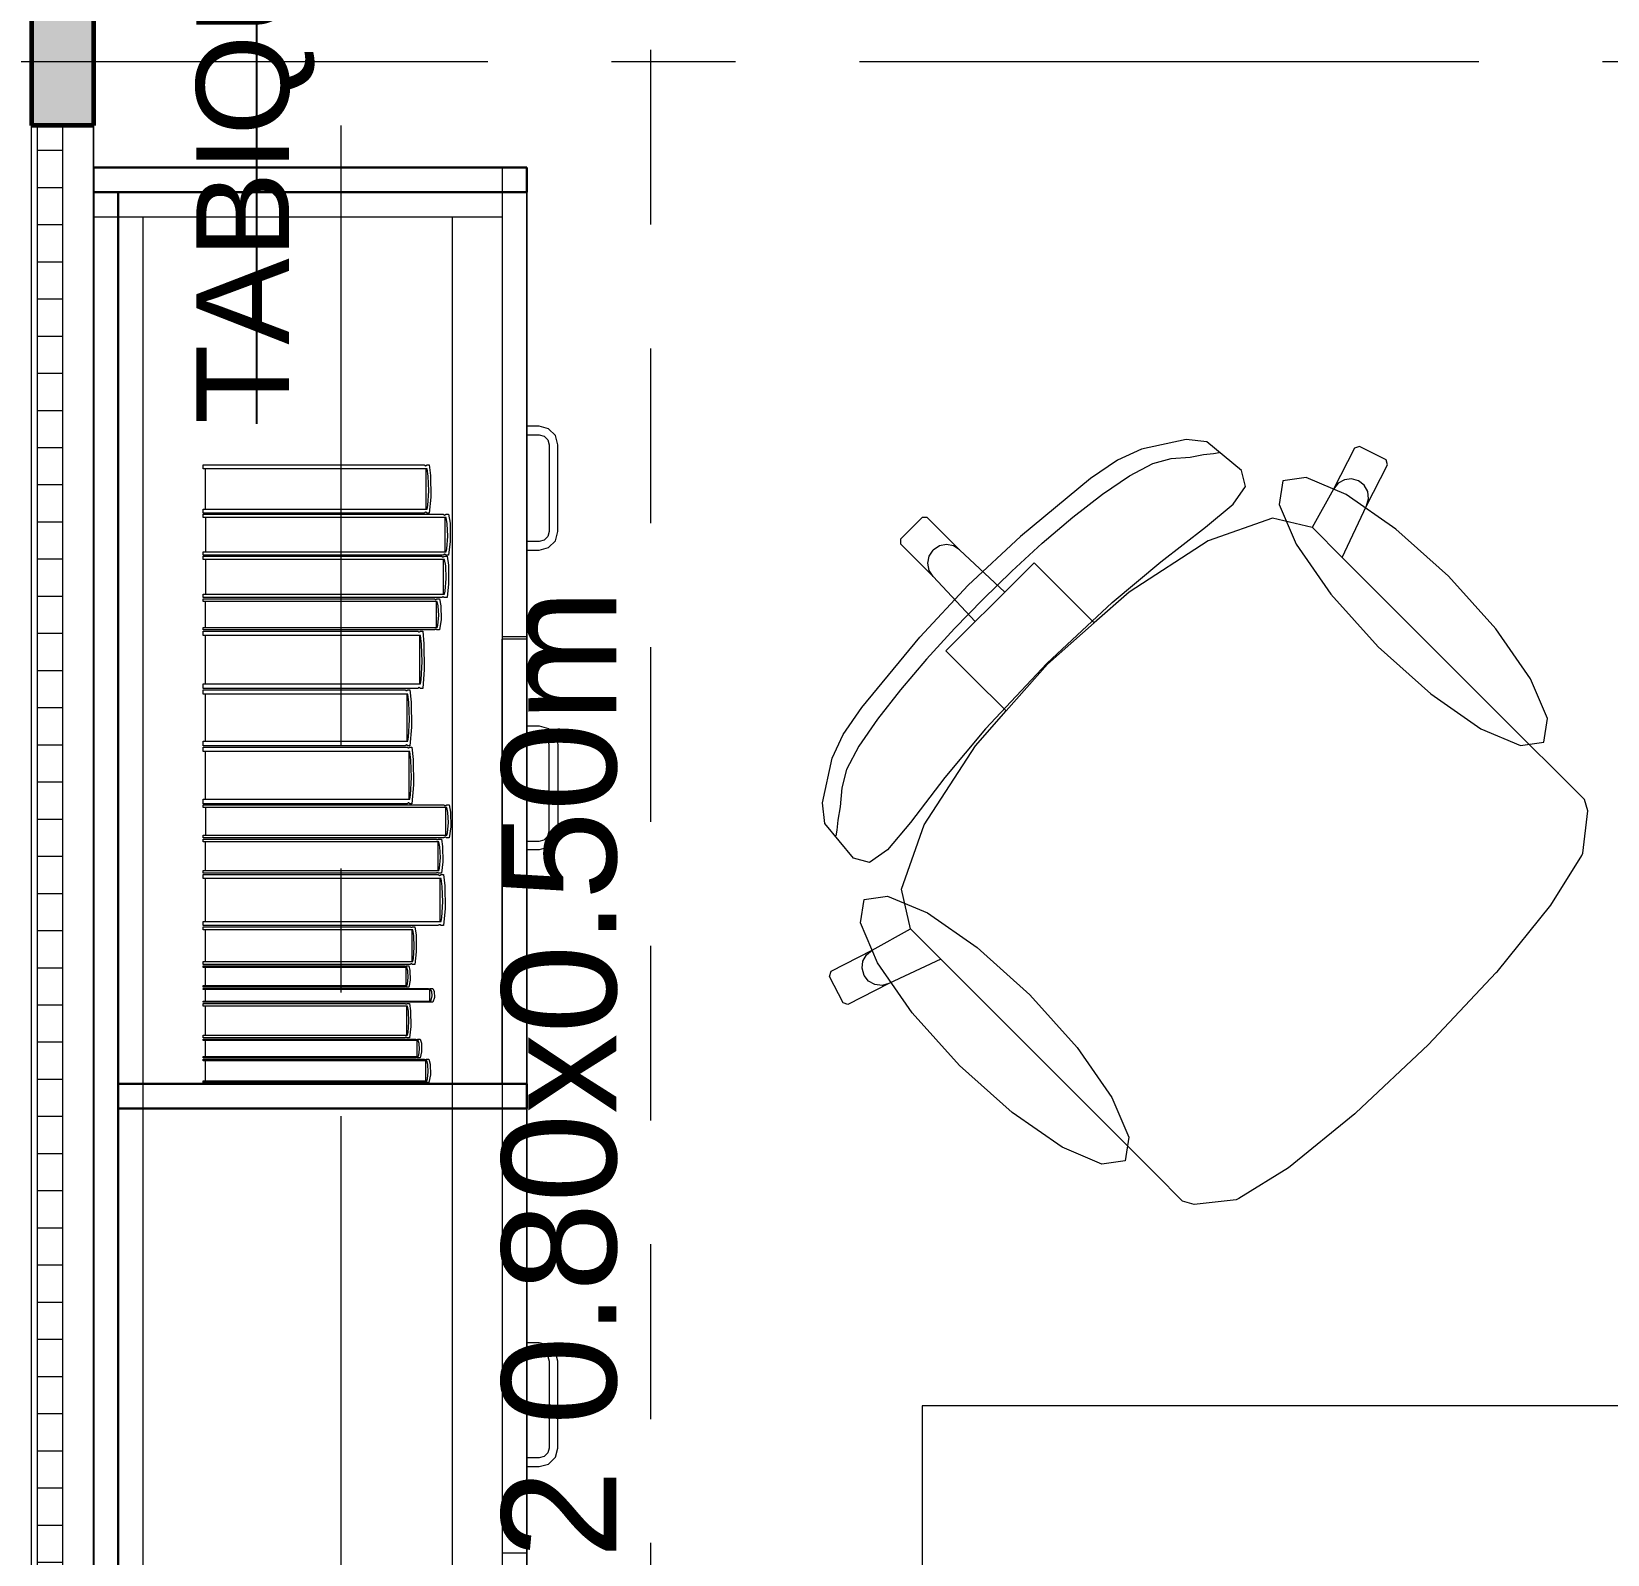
# Model space of a CAD drawing. Header units: inches. Extents: x -19 to 5698, y -728 to 92.
# Drawn here: x 407.07 to 408.342, y 8.796 to 10.026 of the extents above; entities that cross this region are included whole.
import ezdxf

# ---------------------------------------------------------------- set-up
doc = ezdxf.new("R2010")
doc.units = ezdxf.units.IN
doc.header["$MEASUREMENT"] = 0
doc.set_wipeout_variables(frame=1)
for name, pattern in [('Hidden Line', [0.195611, 0.141111, -0.0545]), ('Punto & Raya', [0.65, 0.5, -0.075, 0, -0.075]), ('Wipeout_Contour', [1, 0, -1])]:
    doc.linetypes.add(name, pattern=pattern)
doc.layers.get('0').update_dxf_attribs({"color": 61})
for name, color, linetype in [('02 _ ARQ _ ALB _ Ejes Generales', 251, 'Continuous'), ('02 _ ARQ _ ZON _ Espacio.3D', 7, 'Continuous'), ('08 _ STR _ EXT _ 09 Vigas', 251, 'Continuous'), ('Acabado - Muros', 7, 'Continuous'), ('Interior - Mobiliario', 7, 'Continuous'), ('Marcador - Secciones', 7, 'Continuous'), ('Notas - Etiquetas', 7, 'Continuous')]:
    doc.layers.add(name, color=color, linetype=linetype)
doc.styles.add('Estilo_Generado_4', font='swisse.ttf')
doc.dimstyles.new('Estilo_Generado__8', dxfattribs={"dimtxt": 0.18, "dimasz": 0.0912, "dimexe": 0.18, "dimexo": 0.0625, "dimgap": 0, "dimtad": 0, "dimtih": 1, "dimtoh": 1, "dimdec": 4, "dimzin": 0, "dimdsep": 46, "dimcen": 0.09, "dimadec": 0, "dimazin": 0, "dimtfac": 1, "dimtdec": 4, "dimtmove": 0, "dimatfit": 3, "dimldrblk": 'ARROWHEAD_5', "dimfxl": 1, "dimtolj": 1, "dimtzin": 0, "dimarcsym": 0})

# ---------------------------------------------------------------- blocks, each defined once
blk = doc.blocks.new('ARROWHEAD_5')
at = {"linetype": 'Continuous', "lineweight": 0}
blk.add_hatch(color=0, dxfattribs=at).paths.add_polyline_path([(-1, 0.2679), (0, 0), (-1, -0.2679)])
at = {"color": 0, "linetype": 'Continuous', "lineweight": 0}
blk.add_line((0, 0), (-1, 0), dxfattribs=at)

msp = doc.modelspace()

# ---------------------------------------------------------------- linework, layer by layer
at = {"layer": '02 _ ARQ _ ZON _ Espacio.3D', "color": 254, "linetype": 'Continuous', "lineweight": 0, "flags": 128}
msp.add_lwpolyline([(407.12, 16.5), (407.12, 8.1), (407.5701, 8.1), (407.5701, 7.7), (407.7701, 7.7), (407.7701, 7.3311), (413.6701, 7.3311), (413.6701, 7.7), (414.0701, 7.7), (414.0701, 8.1), (414.5701, 8.1), (414.5701, 7.35), (420.6701, 7.35), (420.6701, 7.7), (421.0701, 7.7), (421.0701, 8.1), (421.4201, 8.1), (421.4199, 11.45), (413.47, 11.4499), (413.47, 16.9), (413.47, 17.35), (407.5701, 17.3493), (407.5701, 16.5)], close=True, dxfattribs=at)
at = {"layer": '08 _ STR _ EXT _ 09 Vigas', "color": 251, "linetype": 'Hidden Line', "lineweight": 13, "true_color": 0x636466}
for p, q in [((407.0701, 7.7), (407.0701, 16.9)), ((407.5701, 7.7), (407.5701, 16.9))]:
    msp.add_line(p, q, dxfattribs=at)
at = {"layer": 'Interior - Mobiliario', "color": 175, "linetype": 'Continuous', "lineweight": 13}
for p, q in [((407.14, 9.8962), (407.45, 9.8962)), ((407.14, 8.4362), (407.14, 9.8962)), ((407.45, 9.8962), (407.45, 8.4362)), ((407.16, 9.8762), (407.41, 9.8762)), ((407.41, 9.8762), (407.45, 9.8762)), ((407.48, 9.7072), (407.47, 9.7072)), ((407.47, 9.7072), (407.47, 9.7002)), ((407.47, 9.7002), (407.48, 9.7002)), ((407.4875, 9.7052), (407.48, 9.7072)), ((407.48, 9.7002), (407.484, 9.6992)), ((407.484, 9.6992), (407.487, 9.6962)), ((407.487, 9.6962), (407.488, 9.6922)), ((407.493, 9.6997), (407.4875, 9.7052)), ((407.495, 9.6922), (407.493, 9.6997)), ((408.0022, 9.6966), (407.9661, 9.6888)), ((408.019, 9.6947), (408.0022, 9.6966)), ((407.488, 9.6922), (407.488, 9.6222)), ((407.495, 9.6222), (407.495, 9.6922)), ((407.9661, 9.6888), (407.9468, 9.6799)), ((408.0055, 9.6823), (408.0162, 9.6843)), ((408.0162, 9.6843), (408.0243, 9.6851)), ((408.0468, 9.6715), (408.019, 9.6947)), ((408.0243, 9.6851), (408.0288, 9.6859)), ((408.1382, 9.6896), (408.1212, 9.6564)), ((408.1422, 9.6909), (408.1382, 9.6896)), ((408.1636, 9.6801), (408.1422, 9.6909)), ((407.2087, 9.6728), (407.2087, 9.676)), ((407.2087, 9.676), (407.3872, 9.676)), ((407.3894, 9.6728), (407.2087, 9.6728)), ((407.2105, 9.6402), (407.2105, 9.6728)), ((407.3872, 9.676), (407.3874, 9.6757)), ((407.3874, 9.6757), (407.3876, 9.6755)), ((407.3876, 9.6755), (407.3879, 9.6754)), ((407.3879, 9.6754), (407.3881, 9.6753)), ((407.3881, 9.6753), (407.3884, 9.6753)), ((407.3884, 9.6753), (407.3887, 9.6754)), ((407.3885, 9.6728), (407.3885, 9.6402)), ((407.3887, 9.6754), (407.3889, 9.6756)), ((407.3889, 9.6756), (407.3891, 9.6758)), ((407.3891, 9.6758), (407.3892, 9.676)), ((407.3892, 9.676), (407.3912, 9.676)), ((407.3902, 9.667), (407.3894, 9.6728)), ((407.3912, 9.676), (407.3922, 9.6674)), ((407.9468, 9.6799), (407.9251, 9.665)), ((407.9565, 9.6672), (407.9753, 9.6772)), ((407.9753, 9.6772), (407.9901, 9.6811)), ((407.9901, 9.6811), (408.0055, 9.6823)), ((408.0502, 9.6586), (408.0468, 9.6715)), ((408.1479, 9.6429), (408.1649, 9.676)), ((408.1649, 9.676), (408.1636, 9.6801)), ((407.3907, 9.6551), (407.3902, 9.667)), ((407.3922, 9.6674), (407.3925, 9.65)), ((407.9251, 9.665), (407.8684, 9.6181)), ((407.9346, 9.6524), (407.9565, 9.6672)), ((408.0402, 9.6443), (408.0502, 9.6586)), ((408.1249, 9.6611), (408.1212, 9.6564)), ((408.13, 9.664), (408.1249, 9.6611)), ((408.1358, 9.6647), (408.13, 9.664)), ((408.1414, 9.6631), (408.1358, 9.6647)), ((408.146, 9.6595), (408.1414, 9.6631)), ((408.1489, 9.6544), (408.146, 9.6595)), ((407.3899, 9.6431), (407.3907, 9.6551)), ((407.3925, 9.65), (407.3912, 9.6371)), ((407.9108, 9.6338), (407.9346, 9.6524)), ((408.0179, 9.6257), (408.0402, 9.6443)), ((408.1212, 9.6564), (408.1039, 9.6254)), ((408.1479, 9.6429), (408.1495, 9.6486)), ((408.1495, 9.6486), (408.1489, 9.6544)), ((407.2087, 9.6371), (407.2087, 9.6402)), ((407.2087, 9.6402), (407.3894, 9.6402)), ((407.3872, 9.6371), (407.2087, 9.6371)), ((407.2087, 9.6335), (407.2087, 9.6361)), ((407.2087, 9.6361), (407.4025, 9.6361)), ((407.4048, 9.6335), (407.2087, 9.6335)), ((407.2107, 9.6058), (407.2107, 9.6335)), ((407.3873, 9.6372), (407.3872, 9.6371)), ((407.3876, 9.6375), (407.3873, 9.6372)), ((407.3878, 9.6376), (407.3876, 9.6375)), ((407.3881, 9.6377), (407.3878, 9.6376)), ((407.3883, 9.6377), (407.3881, 9.6377)), ((407.3886, 9.6377), (407.3883, 9.6377)), ((407.3889, 9.6375), (407.3886, 9.6377)), ((407.3891, 9.6373), (407.3889, 9.6375)), ((407.3892, 9.6371), (407.3891, 9.6373)), ((407.3912, 9.6371), (407.3892, 9.6371)), ((407.3894, 9.6402), (407.3899, 9.6431)), ((407.4025, 9.6361), (407.4026, 9.6359)), ((407.4026, 9.6359), (407.4029, 9.6357)), ((407.4029, 9.6357), (407.4032, 9.6356)), ((407.4032, 9.6356), (407.4034, 9.6355)), ((407.4034, 9.6355), (407.4037, 9.6355)), ((407.4037, 9.6355), (407.404, 9.6356)), ((407.4038, 9.6335), (407.4038, 9.6058)), ((407.404, 9.6356), (407.4043, 9.6358)), ((407.4043, 9.6358), (407.4045, 9.636)), ((407.4045, 9.636), (407.4047, 9.6361)), ((407.4047, 9.6361), (407.4068, 9.6361)), ((407.4057, 9.6285), (407.4048, 9.6335)), ((407.4068, 9.6361), (407.4079, 9.6289)), ((407.789, 9.6334), (407.7804, 9.6248)), ((407.7932, 9.6334), (407.789, 9.6334)), ((407.8193, 9.6073), (407.7932, 9.6334)), ((407.8861, 9.6127), (407.9108, 9.6338)), ((408.0719, 9.6329), (408.02, 9.6146)), ((408.1039, 9.6254), (408.0719, 9.6329)), ((408.1283, 9.6012), (408.1479, 9.6429)), ((407.4062, 9.6184), (407.4057, 9.6285)), ((407.4079, 9.6289), (407.4081, 9.6142)), ((407.488, 9.6222), (407.487, 9.6182)), ((407.493, 9.6147), (407.495, 9.6222)), ((407.7719, 9.6163), (407.7804, 9.6248)), ((407.9818, 9.5978), (408.0179, 9.6257)), ((408.1041, 9.6254), (408.1039, 9.6254)), ((408.1041, 9.6254), (408.1283, 9.6012)), ((407.4048, 9.6058), (407.4054, 9.6083)), ((407.4054, 9.6083), (407.4062, 9.6184)), ((407.4081, 9.6142), (407.4068, 9.6032)), ((407.48, 9.6142), (407.47, 9.6142)), ((407.47, 9.6142), (407.47, 9.6072)), ((407.47, 9.6072), (407.48, 9.6072)), ((407.484, 9.6153), (407.48, 9.6142)), ((407.48, 9.6072), (407.4875, 9.6092)), ((407.487, 9.6182), (407.484, 9.6153)), ((407.4875, 9.6092), (407.493, 9.6147)), ((407.7719, 9.612), (407.7719, 9.6163)), ((407.798, 9.5859), (407.7719, 9.612)), ((407.7948, 9.6023), (407.7981, 9.6072)), ((407.803, 9.6105), (407.7981, 9.6072)), ((407.8087, 9.6116), (407.803, 9.6105)), ((407.8145, 9.6105), (407.8087, 9.6116)), ((407.8193, 9.6073), (407.8145, 9.6105)), ((407.8558, 9.5733), (407.8193, 9.6073)), ((407.8684, 9.6181), (407.8262, 9.579)), ((407.8614, 9.5901), (407.8861, 9.6127)), ((408.02, 9.6146), (407.9561, 9.5732)), ((407.2087, 9.6032), (407.2087, 9.6058)), ((407.2087, 9.6058), (407.4048, 9.6058)), ((407.4025, 9.6032), (407.2087, 9.6032)), ((407.2087, 9.5995), (407.2087, 9.6022)), ((407.2087, 9.6022), (407.4012, 9.6022)), ((407.4035, 9.5995), (407.2087, 9.5995)), ((407.2107, 9.5715), (407.2107, 9.5995)), ((407.4012, 9.6022), (407.4013, 9.602)), ((407.4013, 9.602), (407.4016, 9.6018)), ((407.4016, 9.6018), (407.4019, 9.6017)), ((407.4019, 9.6017), (407.4022, 9.6017)), ((407.4022, 9.6017), (407.4024, 9.6017)), ((407.4024, 9.6017), (407.4027, 9.6017)), ((407.4026, 9.6033), (407.4025, 9.6032)), ((407.4025, 9.5995), (407.4025, 9.5715)), ((407.4028, 9.6035), (407.4026, 9.6033)), ((407.4027, 9.6017), (407.403, 9.6019)), ((407.4031, 9.6037), (407.4028, 9.6035)), ((407.403, 9.6019), (407.4033, 9.6021)), ((407.4034, 9.6038), (407.4031, 9.6037)), ((407.4033, 9.6021), (407.4034, 9.6022)), ((407.4037, 9.6038), (407.4034, 9.6038)), ((407.4034, 9.6022), (407.4055, 9.6022)), ((407.4044, 9.5945), (407.4035, 9.5995)), ((407.404, 9.6037), (407.4037, 9.6038)), ((407.4042, 9.6036), (407.404, 9.6037)), ((407.4045, 9.6034), (407.4042, 9.6036)), ((407.4049, 9.5843), (407.4044, 9.5945)), ((407.4047, 9.6032), (407.4045, 9.6034)), ((407.4068, 9.6032), (407.4047, 9.6032)), ((407.4055, 9.6022), (407.4066, 9.5949)), ((407.4066, 9.5949), (407.4068, 9.58)), ((407.7936, 9.5965), (407.7948, 9.6023)), ((407.7947, 9.5908), (407.7936, 9.5965)), ((407.8795, 9.5969), (407.8558, 9.5733)), ((407.9006, 9.5758), (407.8795, 9.5969)), ((407.9425, 9.565), (407.9818, 9.5978)), ((408.2762, 9.4533), (408.1283, 9.6012)), ((407.4041, 9.574), (407.4049, 9.5843)), ((407.798, 9.5859), (407.7947, 9.5908)), ((407.832, 9.5494), (407.798, 9.5859)), ((407.838, 9.5673), (407.8614, 9.5901)), ((407.2087, 9.5688), (407.2087, 9.5715)), ((407.2087, 9.5715), (407.4035, 9.5715)), ((407.4012, 9.5688), (407.2087, 9.5688)), ((407.4013, 9.5689), (407.4012, 9.5688)), ((407.4015, 9.5691), (407.4013, 9.5689)), ((407.4018, 9.5693), (407.4015, 9.5691)), ((407.4021, 9.5694), (407.4018, 9.5693)), ((407.4024, 9.5694), (407.4021, 9.5694)), ((407.4027, 9.5693), (407.4024, 9.5694)), ((407.4029, 9.5692), (407.4027, 9.5693)), ((407.4032, 9.569), (407.4029, 9.5692)), ((407.4034, 9.5688), (407.4032, 9.569)), ((407.4055, 9.5688), (407.4034, 9.5688)), ((407.4035, 9.5715), (407.4041, 9.574)), ((407.4068, 9.58), (407.4055, 9.5688)), ((407.7871, 9.5368), (407.8262, 9.579)), ((407.8558, 9.5733), (407.8439, 9.5614)), ((407.928, 9.5484), (407.9006, 9.5758)), ((407.9561, 9.5732), (407.928, 9.5484)), ((407.2087, 9.5658), (407.2087, 9.5678)), ((407.2087, 9.5678), (407.3953, 9.5678)), ((407.3975, 9.5658), (407.2087, 9.5658)), ((407.2106, 9.5448), (407.2106, 9.5658)), ((407.3953, 9.5678), (407.3954, 9.5677)), ((407.3954, 9.5677), (407.3957, 9.5675)), ((407.3957, 9.5675), (407.3959, 9.5674)), ((407.3959, 9.5674), (407.3962, 9.5674)), ((407.3962, 9.5674), (407.3965, 9.5674)), ((407.3965, 9.5674), (407.3968, 9.5675)), ((407.3966, 9.5658), (407.3966, 9.5448)), ((407.3968, 9.5675), (407.397, 9.5676)), ((407.397, 9.5676), (407.3973, 9.5677)), ((407.3973, 9.5677), (407.3974, 9.5678)), ((407.3974, 9.5678), (407.3995, 9.5678)), ((407.3984, 9.5621), (407.3975, 9.5658)), ((407.3989, 9.5543), (407.3984, 9.5621)), ((407.3995, 9.5678), (407.4005, 9.5623)), ((407.4005, 9.5623), (407.4007, 9.5511)), ((407.838, 9.5673), (407.8152, 9.5438)), ((407.832, 9.5494), (407.8439, 9.5614)), ((407.8897, 9.5156), (407.9425, 9.565)), ((407.2087, 9.5428), (407.2087, 9.5448)), ((407.2087, 9.5448), (407.3975, 9.5448)), ((407.3953, 9.5428), (407.2087, 9.5428)), ((407.3954, 9.5429), (407.3953, 9.5428)), ((407.3956, 9.543), (407.3954, 9.5429)), ((407.3959, 9.5431), (407.3956, 9.543)), ((407.3962, 9.5432), (407.3959, 9.5431)), ((407.3964, 9.5432), (407.3962, 9.5432)), ((407.3967, 9.5431), (407.3964, 9.5432)), ((407.397, 9.543), (407.3967, 9.5431)), ((407.3972, 9.5429), (407.397, 9.543)), ((407.3974, 9.5428), (407.3972, 9.5429)), ((407.3995, 9.5428), (407.3974, 9.5428)), ((407.3975, 9.5448), (407.3981, 9.5467)), ((407.3981, 9.5467), (407.3989, 9.5543)), ((407.4007, 9.5511), (407.3995, 9.5428)), ((407.8152, 9.5438), (407.7926, 9.5192)), ((407.8083, 9.5258), (407.832, 9.5494)), ((407.928, 9.5484), (407.8902, 9.5151)), ((407.2087, 9.5381), (407.2087, 9.5418)), ((407.2087, 9.5418), (407.382, 9.5418)), ((407.3841, 9.5381), (407.2087, 9.5381)), ((407.2105, 9.4992), (407.2105, 9.5381)), ((407.382, 9.5418), (407.3821, 9.5415)), ((407.3821, 9.5415), (407.3824, 9.5412)), ((407.3824, 9.5412), (407.3826, 9.5411)), ((407.3826, 9.5411), (407.3829, 9.541)), ((407.3829, 9.541), (407.3831, 9.541)), ((407.3831, 9.541), (407.3834, 9.5411)), ((407.3832, 9.5381), (407.3832, 9.4992)), ((407.3834, 9.5411), (407.3836, 9.5413)), ((407.3836, 9.5413), (407.3839, 9.5416)), ((407.3839, 9.5416), (407.384, 9.5418)), ((407.384, 9.5418), (407.3859, 9.5418)), ((407.3849, 9.5311), (407.3841, 9.5381)), ((407.3854, 9.5169), (407.3849, 9.5311)), ((407.3859, 9.5418), (407.3869, 9.5316)), ((407.3869, 9.5316), (407.3871, 9.5109)), ((407.47, 9.5372), (407.45, 9.5372)), ((407.47, 9.5352), (407.45, 9.5352)), ((407.7403, 9.4801), (407.7871, 9.5368)), ((407.7926, 9.5192), (407.7715, 9.4944)), ((407.8295, 9.5046), (407.8083, 9.5258)), ((407.3846, 9.5027), (407.3854, 9.5169)), ((407.3871, 9.5109), (407.3859, 9.4954)), ((407.8568, 9.4773), (407.8295, 9.5046)), ((407.8897, 9.5156), (407.8402, 9.4628)), ((407.8568, 9.4773), (407.8902, 9.5151)), ((407.2087, 9.4954), (407.2087, 9.4992)), ((407.2087, 9.4992), (407.3841, 9.4992)), ((407.382, 9.4954), (407.2087, 9.4954)), ((407.2087, 9.4908), (407.2087, 9.4944)), ((407.2087, 9.4944), (407.372, 9.4944)), ((407.372, 9.4944), (407.3721, 9.4942)), ((407.3721, 9.4942), (407.3723, 9.4939)), ((407.3723, 9.4939), (407.3725, 9.4938)), ((407.3725, 9.4938), (407.3728, 9.4937)), ((407.3728, 9.4937), (407.373, 9.4937)), ((407.373, 9.4937), (407.3733, 9.4938)), ((407.3733, 9.4938), (407.3735, 9.494)), ((407.3735, 9.494), (407.3737, 9.4943)), ((407.3737, 9.4943), (407.3738, 9.4944)), ((407.3738, 9.4944), (407.3756, 9.4944)), ((407.3756, 9.4944), (407.3765, 9.4845)), ((407.3821, 9.4956), (407.382, 9.4954)), ((407.3823, 9.4959), (407.3821, 9.4956)), ((407.3826, 9.4961), (407.3823, 9.4959)), ((407.3828, 9.4962), (407.3826, 9.4961)), ((407.3831, 9.4962), (407.3828, 9.4962)), ((407.3833, 9.4961), (407.3831, 9.4962)), ((407.3836, 9.496), (407.3833, 9.4961)), ((407.3838, 9.4957), (407.3836, 9.496)), ((407.384, 9.4954), (407.3838, 9.4957)), ((407.3859, 9.4954), (407.384, 9.4954)), ((407.3841, 9.4992), (407.3846, 9.5027)), ((407.7715, 9.4944), (407.7529, 9.4706)), ((407.3739, 9.4908), (407.2087, 9.4908)), ((407.2104, 9.4528), (407.2104, 9.4908)), ((407.3731, 9.4908), (407.3731, 9.4528)), ((407.3747, 9.484), (407.3739, 9.4908)), ((407.3751, 9.4701), (407.3747, 9.484)), ((407.3765, 9.4845), (407.3767, 9.4643)), ((407.7254, 9.4584), (407.7403, 9.4801)), ((407.3744, 9.4562), (407.3751, 9.4701)), ((407.7529, 9.4706), (407.738, 9.4488)), ((407.8321, 9.4491), (407.8568, 9.4773)), ((407.3739, 9.4528), (407.3744, 9.4562)), ((407.3767, 9.4643), (407.3756, 9.4492)), ((407.47, 9.4652), (407.48, 9.4652)), ((407.47, 9.4582), (407.47, 9.4652)), ((407.48, 9.4582), (407.47, 9.4582)), ((407.48, 9.4652), (407.4875, 9.4632)), ((407.484, 9.4572), (407.48, 9.4582)), ((407.487, 9.4542), (407.484, 9.4572)), ((407.488, 9.4502), (407.487, 9.4542)), ((407.4875, 9.4632), (407.493, 9.4577)), ((407.493, 9.4577), (407.495, 9.4502)), ((407.7164, 9.4392), (407.7254, 9.4584)), ((407.8402, 9.4628), (407.8075, 9.4235)), ((407.2087, 9.4492), (407.2087, 9.4528)), ((407.2087, 9.4528), (407.3739, 9.4528)), ((407.372, 9.4492), (407.2087, 9.4492)), ((407.2087, 9.4445), (407.2087, 9.4482)), ((407.2087, 9.4482), (407.3735, 9.4482)), ((407.3755, 9.4445), (407.2087, 9.4445)), ((407.2104, 9.4061), (407.2104, 9.4445)), ((407.3723, 9.4496), (407.372, 9.4493)), ((407.372, 9.4493), (407.372, 9.4492)), ((407.3725, 9.4498), (407.3723, 9.4496)), ((407.3727, 9.4499), (407.3725, 9.4498)), ((407.373, 9.4499), (407.3727, 9.4499)), ((407.3732, 9.4498), (407.373, 9.4499)), ((407.3735, 9.4497), (407.3732, 9.4498)), ((407.3737, 9.4494), (407.3735, 9.4497)), ((407.3735, 9.4482), (407.3736, 9.4479)), ((407.3736, 9.4479), (407.3738, 9.4477)), ((407.3738, 9.4492), (407.3737, 9.4494)), ((407.3756, 9.4492), (407.3738, 9.4492)), ((407.3738, 9.4477), (407.3741, 9.4475)), ((407.3741, 9.4475), (407.3743, 9.4474)), ((407.3743, 9.4474), (407.3746, 9.4474)), ((407.3746, 9.4474), (407.3748, 9.4475)), ((407.3747, 9.4445), (407.3747, 9.4061)), ((407.3748, 9.4475), (407.375, 9.4477)), ((407.375, 9.4477), (407.3753, 9.448)), ((407.3753, 9.448), (407.3754, 9.4482)), ((407.3754, 9.4482), (407.3772, 9.4482)), ((407.3763, 9.4377), (407.3755, 9.4445)), ((407.3772, 9.4482), (407.3781, 9.4381)), ((407.488, 9.3802), (407.488, 9.4502)), ((407.495, 9.4502), (407.495, 9.3802)), ((407.738, 9.4488), (407.7281, 9.43)), ((407.7907, 9.3853), (407.8321, 9.4491)), ((408.3017, 9.4278), (408.2762, 9.4533)), ((407.3767, 9.4236), (407.3763, 9.4377)), ((407.3781, 9.4381), (407.3783, 9.4177)), ((407.7087, 9.4031), (407.7164, 9.4392)), ((407.7281, 9.43), (407.7242, 9.4152)), ((407.376, 9.4096), (407.3767, 9.4236)), ((407.3783, 9.4177), (407.3772, 9.4024)), ((407.8075, 9.4235), (407.7796, 9.3873)), ((408.3237, 9.4058), (408.3017, 9.4278)), ((407.2087, 9.4024), (407.2087, 9.4061)), ((407.2087, 9.4061), (407.3755, 9.4061)), ((407.3736, 9.4026), (407.3735, 9.4024)), ((407.3738, 9.4029), (407.3736, 9.4026)), ((407.374, 9.4031), (407.3738, 9.4029)), ((407.3743, 9.4032), (407.374, 9.4031)), ((407.3745, 9.4032), (407.3743, 9.4032)), ((407.3748, 9.4031), (407.3745, 9.4032)), ((407.375, 9.4029), (407.3748, 9.4031)), ((407.3752, 9.4027), (407.375, 9.4029)), ((407.3754, 9.4024), (407.3752, 9.4027)), ((407.3755, 9.4061), (407.376, 9.4096)), ((407.7105, 9.3863), (407.7087, 9.4031)), ((407.7242, 9.4152), (407.723, 9.3998)), ((408.3265, 9.3966), (408.3237, 9.4058)), ((407.3735, 9.4024), (407.2087, 9.4024)), ((407.2087, 9.3993), (407.2087, 9.4014)), ((407.2087, 9.4014), (407.4029, 9.4014)), ((407.4053, 9.3993), (407.2087, 9.3993)), ((407.2107, 9.377), (407.2107, 9.3993)), ((407.3772, 9.4024), (407.3754, 9.4024)), ((407.4029, 9.4014), (407.4031, 9.4013)), ((407.4031, 9.4013), (407.4033, 9.4011)), ((407.4033, 9.4011), (407.4036, 9.401)), ((407.4036, 9.401), (407.4039, 9.401)), ((407.4039, 9.401), (407.4042, 9.401)), ((407.4042, 9.401), (407.4045, 9.4011)), ((407.4043, 9.3993), (407.4043, 9.377)), ((407.4045, 9.4011), (407.4048, 9.4012)), ((407.4048, 9.4012), (407.405, 9.4013)), ((407.405, 9.4013), (407.4051, 9.4014)), ((407.4051, 9.4014), (407.4073, 9.4014)), ((407.4062, 9.3953), (407.4053, 9.3993)), ((407.4067, 9.3872), (407.4062, 9.3953)), ((407.4073, 9.4014), (407.4084, 9.3956)), ((407.4084, 9.3956), (407.4086, 9.3837)), ((407.723, 9.3998), (407.721, 9.3891)), ((408.3225, 9.3626), (408.3265, 9.3966)), ((407.4053, 9.377), (407.4059, 9.379)), ((407.4059, 9.379), (407.4067, 9.3872)), ((407.4086, 9.3837), (407.4073, 9.3749)), ((407.487, 9.3762), (407.488, 9.3802)), ((407.495, 9.3802), (407.493, 9.3727)), ((407.7337, 9.3584), (407.7105, 9.3863)), ((407.7202, 9.381), (407.7194, 9.3765)), ((407.721, 9.3891), (407.7202, 9.381)), ((407.7796, 9.3873), (407.761, 9.3651)), ((407.7724, 9.3333), (407.7907, 9.3853)), ((407.2087, 9.3749), (407.2087, 9.377)), ((407.2087, 9.377), (407.4053, 9.377)), ((407.4029, 9.3749), (407.2087, 9.3749)), ((407.2087, 9.3717), (407.2087, 9.3739)), ((407.2087, 9.3739), (407.3966, 9.3739)), ((407.3989, 9.3717), (407.2087, 9.3717)), ((407.2106, 9.3484), (407.2106, 9.3717)), ((407.3966, 9.3739), (407.3968, 9.3737)), ((407.3968, 9.3737), (407.397, 9.3736)), ((407.397, 9.3736), (407.3973, 9.3735)), ((407.3973, 9.3735), (407.3976, 9.3734)), ((407.3976, 9.3734), (407.3979, 9.3734)), ((407.3979, 9.3734), (407.3982, 9.3735)), ((407.398, 9.3717), (407.398, 9.3484)), ((407.3982, 9.3735), (407.3984, 9.3736)), ((407.3984, 9.3736), (407.3987, 9.3738)), ((407.3987, 9.3738), (407.3988, 9.3739)), ((407.3988, 9.3739), (407.4009, 9.3739)), ((407.3998, 9.3675), (407.3989, 9.3717)), ((407.4003, 9.359), (407.3998, 9.3675)), ((407.4009, 9.3739), (407.4019, 9.3678)), ((407.4019, 9.3678), (407.4021, 9.3554)), ((407.403, 9.375), (407.4029, 9.3749)), ((407.4033, 9.3751), (407.403, 9.375)), ((407.4035, 9.3752), (407.4033, 9.3751)), ((407.4038, 9.3753), (407.4035, 9.3752)), ((407.4041, 9.3753), (407.4038, 9.3753)), ((407.4044, 9.3753), (407.4041, 9.3753)), ((407.4047, 9.3752), (407.4044, 9.3753)), ((407.4049, 9.375), (407.4047, 9.3752)), ((407.4051, 9.3749), (407.4049, 9.375)), ((407.4073, 9.3749), (407.4051, 9.3749)), ((407.47, 9.3722), (407.48, 9.3722)), ((407.47, 9.3652), (407.47, 9.3722)), ((407.48, 9.3652), (407.47, 9.3652)), ((407.48, 9.3722), (407.484, 9.3733)), ((407.4875, 9.3672), (407.48, 9.3652)), ((407.484, 9.3733), (407.487, 9.3762)), ((407.493, 9.3727), (407.4875, 9.3672)), ((407.761, 9.3651), (407.7466, 9.355)), ((407.3995, 9.3505), (407.4003, 9.359)), ((407.4021, 9.3554), (407.4009, 9.3462)), ((407.7466, 9.355), (407.7337, 9.3584)), ((408.2967, 9.3205), (408.3216, 9.3605)), ((408.3216, 9.3605), (408.3225, 9.3626)), ((407.2087, 9.3462), (407.2087, 9.3484)), ((407.2087, 9.3484), (407.3989, 9.3484)), ((407.3966, 9.3462), (407.2087, 9.3462)), ((407.2087, 9.3419), (407.2087, 9.3452)), ((407.2087, 9.3452), (407.3984, 9.3452)), ((407.4008, 9.3419), (407.2087, 9.3419)), ((407.2106, 9.3074), (407.2106, 9.3419)), ((407.3967, 9.3463), (407.3966, 9.3462)), ((407.397, 9.3465), (407.3967, 9.3463)), ((407.3973, 9.3466), (407.397, 9.3465)), ((407.3975, 9.3467), (407.3973, 9.3466)), ((407.3978, 9.3467), (407.3975, 9.3467)), ((407.3981, 9.3466), (407.3978, 9.3467)), ((407.3984, 9.3465), (407.3981, 9.3466)), ((407.3986, 9.3463), (407.3984, 9.3465)), ((407.3984, 9.3452), (407.3986, 9.345)), ((407.3988, 9.3462), (407.3986, 9.3463)), ((407.3986, 9.345), (407.3988, 9.3447)), ((407.4009, 9.3462), (407.3988, 9.3462)), ((407.3988, 9.3447), (407.3991, 9.3446)), ((407.3989, 9.3484), (407.3995, 9.3505)), ((407.3991, 9.3446), (407.3994, 9.3445)), ((407.3994, 9.3445), (407.3997, 9.3445)), ((407.3997, 9.3445), (407.4, 9.3446)), ((407.3998, 9.3419), (407.3998, 9.3074)), ((407.4, 9.3446), (407.4002, 9.3448)), ((407.4002, 9.3448), (407.4005, 9.345)), ((407.4005, 9.345), (407.4006, 9.3452)), ((407.4006, 9.3452), (407.4027, 9.3452)), ((407.4016, 9.3357), (407.4008, 9.3419)), ((407.4027, 9.3452), (407.4038, 9.3362)), ((407.4021, 9.3231), (407.4016, 9.3357)), ((407.4038, 9.3362), (407.404, 9.3178)), ((407.7798, 9.3014), (407.7724, 9.3333)), ((407.4013, 9.3105), (407.4021, 9.3231)), ((407.404, 9.3178), (407.4027, 9.3041)), ((408.2532, 9.2668), (408.2967, 9.3205)), ((407.2087, 9.3041), (407.2087, 9.3074)), ((407.2087, 9.3074), (407.4008, 9.3074)), ((407.3984, 9.3041), (407.2087, 9.3041)), ((407.2087, 9.3006), (407.2087, 9.3031)), ((407.2087, 9.3031), (407.3758, 9.3031)), ((407.3758, 9.3031), (407.376, 9.3029)), ((407.376, 9.3029), (407.3762, 9.3027)), ((407.3762, 9.3027), (407.3764, 9.3026)), ((407.3764, 9.3026), (407.3767, 9.3026)), ((407.3767, 9.3026), (407.3769, 9.3026)), ((407.3769, 9.3026), (407.3772, 9.3026)), ((407.3772, 9.3026), (407.3774, 9.3028)), ((407.3774, 9.3028), (407.3776, 9.3029)), ((407.3776, 9.3029), (407.3777, 9.3031)), ((407.3777, 9.3031), (407.3796, 9.3031)), ((407.3796, 9.3031), (407.3805, 9.2964)), ((407.3985, 9.3042), (407.3984, 9.3041)), ((407.3988, 9.3045), (407.3985, 9.3042)), ((407.3991, 9.3046), (407.3988, 9.3045)), ((407.3993, 9.3047), (407.3991, 9.3046)), ((407.3996, 9.3047), (407.3993, 9.3047)), ((407.3999, 9.3047), (407.3996, 9.3047)), ((407.4002, 9.3045), (407.3999, 9.3047)), ((407.4004, 9.3043), (407.4002, 9.3045)), ((407.4006, 9.3041), (407.4004, 9.3043)), ((407.4027, 9.3041), (407.4006, 9.3041)), ((407.4008, 9.3074), (407.4013, 9.3105)), ((407.7488, 9.2841), (407.7798, 9.3014)), ((407.7799, 9.3012), (407.7798, 9.3014)), ((407.7799, 9.3012), (407.8041, 9.2769)), ((407.3779, 9.3006), (407.2087, 9.3006)), ((407.2104, 9.275), (407.2104, 9.3006)), ((407.377, 9.3006), (407.377, 9.275)), ((407.3787, 9.2961), (407.3779, 9.3006)), ((407.3791, 9.2867), (407.3787, 9.2961)), ((407.3805, 9.2964), (407.3807, 9.2827)), ((407.3779, 9.275), (407.3784, 9.2773)), ((407.3784, 9.2773), (407.3791, 9.2867)), ((407.3807, 9.2827), (407.3796, 9.2726)), ((407.7157, 9.2671), (407.7488, 9.2841)), ((407.7413, 9.2753), (407.7442, 9.2804)), ((407.7442, 9.2804), (407.7488, 9.2841)), ((407.8041, 9.2769), (407.7623, 9.2573)), ((407.952, 9.1291), (407.8041, 9.2769)), ((407.2087, 9.2726), (407.2087, 9.275)), ((407.2087, 9.275), (407.3779, 9.275)), ((407.3758, 9.2726), (407.2087, 9.2726)), ((407.2087, 9.2702), (407.2087, 9.2716)), ((407.2087, 9.2716), (407.3711, 9.2716)), ((407.3731, 9.2702), (407.2087, 9.2702)), ((407.2104, 9.2556), (407.2104, 9.2702)), ((407.3711, 9.2716), (407.3712, 9.2715)), ((407.3712, 9.2715), (407.3714, 9.2714)), ((407.3714, 9.2714), (407.3717, 9.2713)), ((407.3717, 9.2713), (407.3719, 9.2713)), ((407.3719, 9.2713), (407.3721, 9.2713)), ((407.3721, 9.2713), (407.3724, 9.2713)), ((407.3722, 9.2702), (407.3722, 9.2556)), ((407.3724, 9.2713), (407.3726, 9.2714)), ((407.3726, 9.2714), (407.3728, 9.2715)), ((407.3728, 9.2715), (407.3729, 9.2716)), ((407.3729, 9.2716), (407.3747, 9.2716)), ((407.3738, 9.2676), (407.3731, 9.2702)), ((407.3742, 9.2622), (407.3738, 9.2676)), ((407.3747, 9.2716), (407.3756, 9.2677)), ((407.3756, 9.2677), (407.3758, 9.26)), ((407.3759, 9.2727), (407.3758, 9.2726)), ((407.3761, 9.2729), (407.3759, 9.2727)), ((407.3764, 9.273), (407.3761, 9.2729)), ((407.3766, 9.2731), (407.3764, 9.273)), ((407.3769, 9.2731), (407.3766, 9.2731)), ((407.3771, 9.273), (407.3769, 9.2731)), ((407.3774, 9.2729), (407.3771, 9.273)), ((407.3776, 9.2727), (407.3774, 9.2729)), ((407.3777, 9.2726), (407.3776, 9.2727)), ((407.3796, 9.2726), (407.3777, 9.2726)), ((407.7144, 9.263), (407.7157, 9.2671)), ((407.7252, 9.2417), (407.7144, 9.263)), ((407.7406, 9.2695), (407.7413, 9.2753)), ((407.7422, 9.2638), (407.7406, 9.2695)), ((407.7458, 9.2592), (407.7422, 9.2638)), ((408.1976, 9.2076), (408.2525, 9.266)), ((408.2525, 9.266), (408.2532, 9.2668)), ((407.2087, 9.2542), (407.2087, 9.2556)), ((407.2087, 9.2556), (407.3731, 9.2556)), ((407.3711, 9.2542), (407.2087, 9.2542)), ((407.2087, 9.2523), (407.2087, 9.2532)), ((407.2087, 9.2532), (407.39, 9.2532)), ((407.3922, 9.2523), (407.2087, 9.2523)), ((407.2106, 9.2431), (407.2106, 9.2523)), ((407.3712, 9.2543), (407.3711, 9.2542)), ((407.3714, 9.2544), (407.3712, 9.2543)), ((407.3716, 9.2544), (407.3714, 9.2544)), ((407.3718, 9.2545), (407.3716, 9.2544)), ((407.3721, 9.2545), (407.3718, 9.2545)), ((407.3723, 9.2545), (407.3721, 9.2545)), ((407.3726, 9.2544), (407.3723, 9.2545)), ((407.3728, 9.2543), (407.3726, 9.2544)), ((407.3729, 9.2542), (407.3728, 9.2543)), ((407.3747, 9.2542), (407.3729, 9.2542)), ((407.3731, 9.2556), (407.3735, 9.2569)), ((407.3735, 9.2569), (407.3742, 9.2622)), ((407.3758, 9.26), (407.3747, 9.2542)), ((407.39, 9.2532), (407.3902, 9.2531)), ((407.3902, 9.2531), (407.3904, 9.2531)), ((407.3904, 9.2531), (407.3907, 9.253)), ((407.3907, 9.253), (407.3909, 9.253)), ((407.3909, 9.253), (407.3912, 9.253)), ((407.3912, 9.253), (407.3915, 9.253)), ((407.3913, 9.2523), (407.3913, 9.2431)), ((407.3915, 9.253), (407.3917, 9.2531)), ((407.3917, 9.2531), (407.392, 9.2531)), ((407.392, 9.2531), (407.3921, 9.2532)), ((407.3921, 9.2532), (407.3941, 9.2532)), ((407.3931, 9.2507), (407.3922, 9.2523)), ((407.3936, 9.2473), (407.3931, 9.2507)), ((407.3941, 9.2532), (407.3951, 9.2508)), ((407.3951, 9.2508), (407.3953, 9.2459)), ((407.7623, 9.2573), (407.7292, 9.2404)), ((407.7509, 9.2564), (407.7458, 9.2592)), ((407.7567, 9.2557), (407.7509, 9.2564)), ((407.7623, 9.2573), (407.7567, 9.2557)), ((407.2087, 9.2422), (407.2087, 9.2431)), ((407.2087, 9.2431), (407.3922, 9.2431)), ((407.39, 9.2422), (407.2087, 9.2422)), ((407.2087, 9.2389), (407.2087, 9.2412)), ((407.2087, 9.2412), (407.3715, 9.2412)), ((407.3735, 9.2389), (407.2087, 9.2389)), ((407.2104, 9.2155), (407.2104, 9.2389)), ((407.3715, 9.2412), (407.3717, 9.241)), ((407.3717, 9.241), (407.3719, 9.2409)), ((407.3719, 9.2409), (407.3721, 9.2408)), ((407.3721, 9.2408), (407.3724, 9.2407)), ((407.3724, 9.2407), (407.3726, 9.2407)), ((407.3726, 9.2407), (407.3728, 9.2408)), ((407.3727, 9.2389), (407.3727, 9.2155)), ((407.3728, 9.2408), (407.3731, 9.2409)), ((407.3731, 9.2409), (407.3733, 9.2411)), ((407.3733, 9.2411), (407.3734, 9.2412)), ((407.3734, 9.2412), (407.3752, 9.2412)), ((407.3743, 9.2348), (407.3735, 9.2389)), ((407.3752, 9.2412), (407.3761, 9.2351)), ((407.3901, 9.2422), (407.39, 9.2422)), ((407.3904, 9.2423), (407.3901, 9.2422)), ((407.3906, 9.2423), (407.3904, 9.2423)), ((407.3909, 9.2424), (407.3906, 9.2423)), ((407.3912, 9.2424), (407.3909, 9.2424)), ((407.3914, 9.2423), (407.3912, 9.2424)), ((407.3917, 9.2423), (407.3914, 9.2423)), ((407.3919, 9.2422), (407.3917, 9.2423)), ((407.3921, 9.2422), (407.3919, 9.2422)), ((407.3941, 9.2422), (407.3921, 9.2422)), ((407.3922, 9.2431), (407.3928, 9.2439)), ((407.3928, 9.2439), (407.3936, 9.2473)), ((407.3953, 9.2459), (407.3941, 9.2422)), ((407.7292, 9.2404), (407.7252, 9.2417)), ((407.374, 9.2176), (407.3747, 9.2262)), ((407.3747, 9.2262), (407.3743, 9.2348)), ((407.3761, 9.2351), (407.3763, 9.2226)), ((407.2087, 9.2133), (407.2087, 9.2155)), ((407.2087, 9.2155), (407.3735, 9.2155)), ((407.3715, 9.2133), (407.2087, 9.2133)), ((407.2087, 9.2111), (407.2087, 9.2123)), ((407.2087, 9.2123), (407.38, 9.2123)), ((407.3716, 9.2134), (407.3715, 9.2133)), ((407.3718, 9.2136), (407.3716, 9.2134)), ((407.3721, 9.2137), (407.3718, 9.2136)), ((407.3723, 9.2138), (407.3721, 9.2137)), ((407.3725, 9.2138), (407.3723, 9.2138)), ((407.3728, 9.2137), (407.3725, 9.2138)), ((407.373, 9.2136), (407.3728, 9.2137)), ((407.3732, 9.2134), (407.373, 9.2136)), ((407.3734, 9.2133), (407.3732, 9.2134)), ((407.3752, 9.2133), (407.3734, 9.2133)), ((407.3735, 9.2155), (407.374, 9.2176)), ((407.3763, 9.2226), (407.3752, 9.2133)), ((407.38, 9.2123), (407.3802, 9.2122)), ((407.3802, 9.2122), (407.3804, 9.2121)), ((407.3804, 9.2121), (407.3806, 9.2121)), ((407.3806, 9.2121), (407.3809, 9.212)), ((407.3809, 9.212), (407.3811, 9.212)), ((407.3811, 9.212), (407.3814, 9.2121)), ((407.3814, 9.2121), (407.3816, 9.2121)), ((407.3816, 9.2121), (407.3819, 9.2122)), ((407.3819, 9.2122), (407.382, 9.2123)), ((407.382, 9.2123), (407.3839, 9.2123)), ((407.3839, 9.2123), (407.3848, 9.209)), ((407.3821, 9.2111), (407.2087, 9.2111)), ((407.2104, 9.1984), (407.2104, 9.2111)), ((407.3812, 9.2111), (407.3812, 9.1984)), ((407.3829, 9.2088), (407.3821, 9.2111)), ((407.3821, 9.1984), (407.3826, 9.1995)), ((407.3826, 9.1995), (407.3834, 9.2042)), ((407.3834, 9.2042), (407.3829, 9.2088)), ((407.385, 9.2022), (407.3839, 9.1972)), ((407.3848, 9.209), (407.385, 9.2022)), ((408.1976, 9.2076), (408.1393, 9.1528)), ((407.2087, 9.1972), (407.2087, 9.1984)), ((407.2087, 9.1984), (407.3821, 9.1984)), ((407.38, 9.1972), (407.2087, 9.1972)), ((407.2087, 9.1947), (407.2087, 9.1962)), ((407.2087, 9.1962), (407.3869, 9.1962)), ((407.3891, 9.1947), (407.2087, 9.1947)), ((407.3801, 9.1972), (407.38, 9.1972)), ((407.3803, 9.1973), (407.3801, 9.1972)), ((407.3806, 9.1974), (407.3803, 9.1973)), ((407.3808, 9.1974), (407.3806, 9.1974)), ((407.3811, 9.1974), (407.3808, 9.1974)), ((407.3813, 9.1974), (407.3811, 9.1974)), ((407.3816, 9.1973), (407.3813, 9.1974)), ((407.3818, 9.1973), (407.3816, 9.1973)), ((407.382, 9.1972), (407.3818, 9.1973)), ((407.3839, 9.1972), (407.382, 9.1972)), ((407.3869, 9.1962), (407.387, 9.1961)), ((407.387, 9.1961), (407.3873, 9.196)), ((407.3873, 9.196), (407.3875, 9.1959)), ((407.3875, 9.1959), (407.3878, 9.1959)), ((407.3878, 9.1959), (407.3881, 9.1959)), ((407.3881, 9.1959), (407.3883, 9.1959)), ((407.3883, 9.1959), (407.3886, 9.196)), ((407.3886, 9.196), (407.3888, 9.1961)), ((407.3888, 9.1961), (407.3889, 9.1962)), ((407.3889, 9.1962), (407.3909, 9.1962)), ((407.3899, 9.1918), (407.3891, 9.1947)), ((407.3904, 9.186), (407.3899, 9.1918)), ((407.3909, 9.1962), (407.3919, 9.192)), ((407.3919, 9.192), (407.3921, 9.1835)), ((408.1385, 9.1521), (408.0848, 9.1085)), ((408.1393, 9.1528), (408.1385, 9.1521)), ((407.9775, 9.1036), (407.952, 9.1291)), ((407.9994, 9.0816), (407.9775, 9.1036)), ((408.0848, 9.1085), (408.0448, 9.0836)), ((408.0087, 9.0787), (407.9994, 9.0816)), ((408.0426, 9.0827), (408.0087, 9.0787)), ((408.0448, 9.0836), (408.0426, 9.0827)), ((407.48, 8.9672), (407.47, 8.9672)), ((407.47, 8.9672), (407.47, 8.9602)), ((407.47, 8.9602), (407.48, 8.9602)), ((407.4875, 8.9652), (407.48, 8.9672)), ((407.48, 8.9602), (407.484, 8.9592)), ((407.484, 8.9592), (407.487, 8.9562)), ((407.493, 8.9597), (407.4875, 8.9652)), ((407.495, 8.9522), (407.493, 8.9597)), ((407.487, 8.9562), (407.488, 8.9522)), ((407.488, 8.9522), (407.488, 8.8822)), ((407.495, 8.8822), (407.495, 8.9522)), ((407.488, 8.8822), (407.487, 8.8782)), ((407.493, 8.8747), (407.495, 8.8822)), ((407.48, 8.8742), (407.47, 8.8742)), ((407.47, 8.8742), (407.47, 8.8672)), ((407.484, 8.8753), (407.48, 8.8742)), ((407.48, 8.8672), (407.4875, 8.8692)), ((407.487, 8.8782), (407.484, 8.8753)), ((407.4875, 8.8692), (407.493, 8.8747)), ((407.47, 8.8672), (407.48, 8.8672)), ((407.47, 8.7972), (407.45, 8.7972))]:
    msp.add_line(p, q, dxfattribs=at)
at = {"layer": 'Interior - Mobiliario', "color": 175, "linetype": 'Continuous', "lineweight": 13, "flags": 128}
for points in [[(409.089, 8.4162), (409.089, 9.9162), (408.489, 9.9162), (408.489, 8.9162), (407.789, 8.9162), (407.789, 8.4162)], [(408.2141, 9.5861), (408.1716, 9.6242), (408.1313, 9.6522), (408.0992, 9.6658), (408.0803, 9.663), (408.0774, 9.6441), (408.091, 9.612), (408.119, 9.5716), (408.1572, 9.5291), (408.1997, 9.491), (408.24, 9.463), (408.2721, 9.4494), (408.291, 9.4522), (408.2939, 9.4712), (408.2803, 9.5032), (408.2523, 9.5436)], [(407.8192, 9.1911), (407.781, 9.2336), (407.753, 9.274), (407.7394, 9.3061), (407.7423, 9.325), (407.7612, 9.3278), (407.7933, 9.3142), (407.8336, 9.2862), (407.8761, 9.2481), (407.9143, 9.2056), (407.9423, 9.1652), (407.9559, 9.1332), (407.953, 9.1142), (407.9341, 9.1114), (407.902, 9.125), (407.8617, 9.153)]]:
    msp.add_lwpolyline(points, close=True, dxfattribs=at)
at = {"layer": 'Marcador - Secciones', "color": 251, "linetype": 'Punto & Raya', "lineweight": 13, "true_color": 0x636466}
msp.add_line((374.9384, 10.0018), (416.3507, 10.0018), dxfattribs=at)

# ---------------------------------------------------------------- next in the draw order: wipeouts: each hides what was drawn before it
at = {"color": 254, "linetype": 'Wipeout_Contour', "lineweight": 0, "ltscale": 13014.216044}
msp.add_wipeout([(407.47, 9.1762), (407.14, 9.1762), (407.14, 9.1562), (407.47, 9.1562)], dxfattribs=at).dxf.layer = 'Interior - Mobiliario'

# ---------------------------------------------------------------- next in the draw order: linework, layer by layer
at = {"layer": 'Interior - Mobiliario', "color": 175, "linetype": 'Continuous', "lineweight": 13}
for p, q in [((407.16, 9.8762), (407.16, 8.4562)), ((407.41, 8.4562), (407.41, 9.8762)), ((407.45, 9.8762), (407.45, 8.4562)), ((407.45, 9.1762), (407.45, 9.5352)), ((407.47, 9.1762), (407.47, 9.5352)), ((407.2105, 9.1787), (407.2105, 9.1947)), ((407.3881, 9.1947), (407.3881, 9.1787)), ((407.14, 9.1762), (407.47, 9.1762)), ((407.14, 9.1562), (407.14, 9.1762)), ((407.2087, 9.1772), (407.2087, 9.1787)), ((407.2087, 9.1787), (407.3891, 9.1787)), ((407.3869, 9.1772), (407.2087, 9.1772)), ((407.387, 9.1773), (407.3869, 9.1772)), ((407.3872, 9.1774), (407.387, 9.1773)), ((407.3875, 9.1775), (407.3872, 9.1774)), ((407.3877, 9.1775), (407.3875, 9.1775)), ((407.388, 9.1775), (407.3877, 9.1775)), ((407.3883, 9.1775), (407.388, 9.1775)), ((407.3885, 9.1774), (407.3883, 9.1775)), ((407.3887, 9.1773), (407.3885, 9.1774)), ((407.3889, 9.1772), (407.3887, 9.1773)), ((407.3909, 9.1772), (407.3889, 9.1772)), ((407.3891, 9.1787), (407.3896, 9.1802)), ((407.3896, 9.1802), (407.3904, 9.186)), ((407.3921, 9.1835), (407.3909, 9.1772)), ((407.47, 9.1762), (407.45, 9.1762)), ((407.47, 9.1762), (407.47, 9.1562)), ((407.47, 9.1762), (407.47, 9.1562)), ((407.47, 9.1562), (407.14, 9.1562)), ((407.45, 9.1562), (407.45, 8.7972)), ((407.47, 9.1562), (407.45, 9.1562)), ((407.47, 9.1562), (407.47, 8.7972))]:
    msp.add_line(p, q, dxfattribs=at)
at = {"layer": 'Interior - Mobiliario', "color": 175, "linetype": 'Continuous', "lineweight": 30}
for p, q in [((407.14, 9.1562), (407.14, 9.1762)), ((407.47, 9.1762), (407.14, 9.1762)), ((407.47, 9.1562), (407.47, 9.1762)), ((407.47, 9.1562), (407.14, 9.1562))]:
    msp.add_line(p, q, dxfattribs=at)

# ---------------------------------------------------------------- next in the draw order: texts
at = {"layer": 'Notas - Etiquetas', "color": 171, "linetype": 'Continuous', "lineweight": 13, "insert": (407.5434, 8.2974), "char_height": 0.0925, "attachment_point": 7, "rotation": 90, "style": 'Estilo_Generado_4'}
msp.add_mtext('\\A1;{\\pql;\\fSwis721 Ex BT|b0|i0|c0|p34;VIGA-102\\fSwis721 Ex BT|b0|i0|c0|p34; \\fSwis721 Ex BT|b0|i0|c0|p34;0.80\\fSwis721 Ex BT|b0|i0|c0|p34;x\\fSwis721 Ex BT|b0|i0|c0|p34;0.50\\fSwis721 Ex BT|b0|i0|c0|p34;m}', dxfattribs=at)

# ---------------------------------------------------------------- next in the draw order: wipeouts: each hides what was drawn before it
at = {"color": 254, "linetype": 'Wipeout_Contour', "lineweight": 0, "ltscale": 13013.516374}
msp.add_wipeout([(407.14, 9.8962), (407.12, 9.8962), (407.12, 8.4362), (407.14, 8.4362)], dxfattribs=at).dxf.layer = 'Interior - Mobiliario'

# ---------------------------------------------------------------- next in the draw order: linework, layer by layer
at = {"layer": 'Interior - Mobiliario', "color": 175, "linetype": 'Continuous', "lineweight": 30}
for p, q in [((407.12, 8.4362), (407.12, 9.8962)), ((407.14, 9.8962), (407.12, 9.8962)), ((407.14, 8.4362), (407.14, 9.8962))]:
    msp.add_line(p, q, dxfattribs=at)
at = {"layer": 'Interior - Mobiliario', "color": 175, "linetype": 'Continuous', "lineweight": 13}
for p, q in [((407.12, 9.8962), (407.14, 9.8962)), ((407.12, 8.4362), (407.12, 9.8962)), ((407.14, 9.8962), (407.14, 8.4362)), ((407.12, 9.8762), (407.16, 9.8762)), ((407.12, 8.4562), (407.12, 9.8762)), ((407.14, 9.1762), (407.47, 9.1762)), ((407.14, 9.1562), (407.14, 9.1762)), ((407.47, 9.1562), (407.14, 9.1562))]:
    msp.add_line(p, q, dxfattribs=at)

# ---------------------------------------------------------------- next in the draw order: wipeouts: each hides what was drawn before it
at = {"color": 254, "linetype": 'Wipeout_Contour', "lineweight": 0, "ltscale": 13014.18472}
msp.add_wipeout([(407.47, 9.9162), (407.12, 9.9162), (407.12, 9.8962), (407.47, 9.8962)], dxfattribs=at).dxf.layer = 'Interior - Mobiliario'

# ---------------------------------------------------------------- next in the draw order: linework, layer by layer
at = {"layer": '02 _ ARQ _ ALB _ Ejes Generales', "color": 251, "linetype": 'Punto & Raya', "lineweight": 13, "true_color": 0x636466}
msp.add_line((407.3201, 3.05), (407.3201, 44.9), dxfattribs=at)
at = {"layer": 'Interior - Mobiliario', "color": 175, "linetype": 'Continuous', "lineweight": 30}
for p, q in [((407.12, 9.8962), (407.12, 9.9162)), ((407.47, 9.9162), (407.12, 9.9162)), ((407.47, 9.8962), (407.47, 9.9162)), ((407.47, 9.8962), (407.12, 9.8962))]:
    msp.add_line(p, q, dxfattribs=at)
at = {"layer": 'Interior - Mobiliario', "color": 175, "linetype": 'Continuous', "lineweight": 13}
for p, q in [((407.12, 9.9162), (407.47, 9.9162)), ((407.12, 9.8962), (407.12, 9.9162)), ((407.12, 9.9162), (407.45, 9.9162)), ((407.12, 9.8762), (407.12, 9.9162)), ((407.47, 9.9162), (407.12, 9.9162)), ((407.12, 9.9162), (407.12, 8.4162)), ((407.45, 9.9162), (407.45, 9.8762)), ((407.47, 9.9162), (407.47, 9.8962)), ((407.47, 8.4162), (407.47, 9.9162)), ((407.47, 9.8962), (407.12, 9.8962)), ((407.12, 9.8962), (407.47, 9.8962)), ((407.12, 8.4362), (407.12, 9.8962)), ((407.14, 9.8962), (407.47, 9.8962)), ((407.14, 8.4362), (407.14, 9.8962)), ((407.14, 9.8962), (407.45, 9.8962)), ((407.14, 8.4362), (407.14, 9.8962)), ((407.14, 9.8962), (407.45, 9.8962)), ((407.14, 8.4362), (407.14, 9.8962)), ((407.45, 9.8962), (407.45, 8.4362)), ((407.45, 9.8962), (407.45, 8.4362)), ((407.45, 9.8962), (407.45, 9.5372)), ((407.47, 9.8962), (407.45, 9.8962)), ((407.47, 9.8962), (407.47, 8.4362)), ((407.47, 9.8962), (407.47, 8.4362)), ((407.47, 9.8962), (407.47, 9.5372))]:
    msp.add_line(p, q, dxfattribs=at)

# ---------------------------------------------------------------- next in the draw order: texts
at = {"layer": 'Notas - Etiquetas', "color": 171, "linetype": 'Continuous', "lineweight": 13, "insert": (407.2518, 9.709), "char_height": 0.075, "attachment_point": 4, "rotation": 90, "style": 'Estilo_Generado_4'}
msp.add_mtext('\\A1;{\\pql;\\fSwis721 Ex BT|b0|i0|c0|p34;TABIQUERIA FIJA 2 (VER DETALLE)\\fSwis721 Ex BT|b0|i0|c0|p34; }', dxfattribs=at)

# ---------------------------------------------------------------- next in the draw order: leaders
at = {"layer": 'Notas - Etiquetas', "color": 144, "linetype": 'Continuous', "lineweight": 13, "annotation_type": 0, "has_hookline": 1, "hookline_direction": 1, "text_width": 1.9482, "horizontal_direction": (-1e-06, 1, 0)}
msp.add_leader([(407.085, 12.3), (407.2518, 12.1791), (407.2518, 9.709)], dimstyle='Estilo_Generado__8', dxfattribs=at)

# ---------------------------------------------------------------- next in the draw order: wipeouts: each hides what was drawn before it
at = {"color": 254, "linetype": 'Wipeout_Contour', "lineweight": 0, "ltscale": 13013.375518}
msp.add_wipeout([(407.07, 8.2), (407.12, 8.2), (407.12, 9.9499), (407.07, 9.9499)], dxfattribs=at).dxf.layer = 'Acabado - Muros'

# ---------------------------------------------------------------- next in the draw order: linework, layer by layer
at = {"layer": 'Acabado - Muros', "color": 7, "linetype": 'Continuous', "lineweight": 60}
msp.add_line((407.12, 10.0499), (407.12, 9.9499), dxfattribs=at)
at = {"layer": 'Acabado - Muros', "color": 251, "linetype": 'Continuous', "lineweight": 13, "flags": 128}
for points in [[(407.07, 8.2), (407.07, 9.9499)], [(407.12, 8.2), (407.12, 9.9499)]]:
    msp.add_lwpolyline(points, dxfattribs=at)

# ---------------------------------------------------------------- next in the draw order: wipeouts: each hides what was drawn before it
at = {"color": 254, "linetype": 'Wipeout_Contour', "lineweight": 0, "ltscale": 13013.33552}
msp.add_wipeout([(407.075, 9.9499), (407.075, 8.2), (407.095, 8.2), (407.095, 9.9499)], dxfattribs=at).dxf.layer = 'Acabado - Muros'

# ---------------------------------------------------------------- next in the draw order: hatches: boundary and pattern name
at = {"layer": 'Acabado - Muros', "linetype": 'Continuous', "lineweight": 0}
msp.add_hatch(color=254, dxfattribs=at).paths.add_polyline_path([(407.12, 10.0499), (407.07, 10.0499), (407.07, 9.9499), (407.12, 9.9499)])
h = msp.add_hatch(dxfattribs=at)
h.set_pattern_fill('CONTRACHAPADO_0002', color=254, style=0, pattern_type=2)
h.set_pattern_definition([(0, (370.000076, 2e-08), (0, 0.030000001), [])])
h.paths.add_polyline_path([(407.075, 9.9499), (407.075, 8.2), (407.095, 8.2), (407.095, 9.9499)])

# ---------------------------------------------------------------- next in the draw order: linework, layer by layer
at = {"layer": 'Acabado - Muros', "color": 7, "linetype": 'Continuous', "lineweight": 60}
for p in [(407.07, 10.0499), (407.12, 9.9499)]:
    msp.add_line(p, (407.07, 9.9499), dxfattribs=at)
at = {"layer": 'Acabado - Muros', "color": 7, "linetype": 'Continuous', "lineweight": 13, "flags": 128}
msp.add_lwpolyline([(407.075, 9.9499), (407.095, 9.9499), (407.095, 8.2), (407.075, 8.2)], close=True, dxfattribs=at)

doc.saveas('drawing.dxf')
